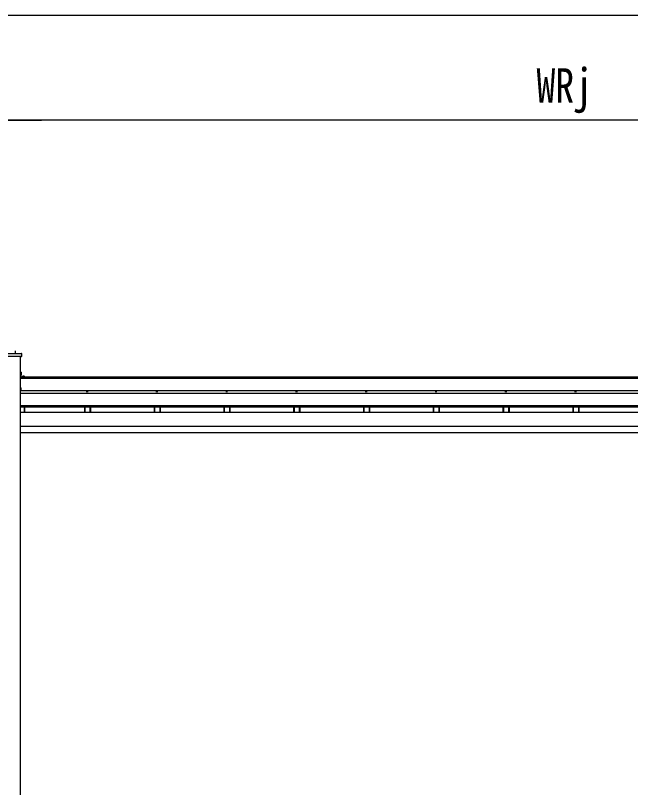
# Model space of a CAD drawing. Units: millimetres, scale not verified. Extents: x -12615 to 12615, y -8909 to 8911.
# Drawn here: x -6480 to -4717, y -3292 to -1078 of the extents above; entities that cross this region are included whole.
import ezdxf
from ezdxf.enums import TextEntityAlignment as Align

# ---------------------------------------------------------------- set-up
doc = ezdxf.new("R2010")
doc.units = ezdxf.units.MM
doc.header["$LTSCALE"] = 50
doc.layers.add('0-5_YKK_A1', color=4, linetype='Continuous')
doc.layers.add('0-6_YKK_D', color=6, linetype='Continuous')
doc.styles.add('ＭＳ ゴシック', font='')
doc.styles.get('ＭＳ ゴシック').set_extended_font_data('MS Gothic')

msp = doc.modelspace()

# ---------------------------------------------------------------- linework, layer by layer
at = {"layer": '0-5_YKK_A1'}
for p, q in [((-6463.04, -2056.24), (-6560.55, -2056.24)), ((-6479.73, -2047.4), (-6480.2, -2039.77)), ((-6466.59, -2056.24), (-6466.59, -5324.4)), ((-6462.4, -2056.24), (-6463.04, -2056.24)), ((-6461.9, -2055.68), (-6462.36, -2048.34)), ((-6465.29, -2100.48), (-6464.42, -2100.48)), ((-6464.29, -2103.73), (-6464.29, -2102.47)), ((-6463.92, -2100.97), (-6463.92, -2108.4)), ((-6466.59, -2118.21), (-3268.99, -2118.21)), ((-6465.79, -2114.07), (-3269.79, -2114.07)), ((-6465.79, -2114.07), (-3269.79, -2114.07)), ((-6464.29, -2103.73), (-6464.29, -2113.25)), ((-6464.29, -2108.4), (-6463.92, -2108.4)), ((-6463.79, -2113.75), (-6446.79, -2113.75)), ((-6458.84, -2112.6), (-6458.84, -2112.64)), ((-6457.14, -2112.12), (-6457.14, -2112.09)), ((-6457.14, -2112.12), (-6457.14, -2112.73)), ((-6456.44, -2112.12), (-6456.44, -2112.09)), ((-6456.44, -2112.73), (-6456.44, -2112.12)), ((-6454.74, -2112.64), (-6454.74, -2112.6)), ((-6446.79, -2114.07), (-6446.79, -2113.75)), ((-6464.29, -2146.7), (-6464.29, -2145.45)), ((-6464.29, -2146.7), (-6464.29, -2153.66)), ((-6466.59, -2153.66), (-3268.99, -2153.66)), ((-6466.59, -2161.19), (-3268.99, -2161.19)), ((-6466.59, -2196.64), (-3268.99, -2196.64)), ((-3268.99, -2201.4), (-6466.59, -2201.4)), ((-6454.79, -2201.4), (-6454.79, -2215.87)), ((-6453.79, -2201.4), (-6453.79, -2215.87)), ((-6281.79, -2215.87), (-6281.79, -2201.4)), ((-6280.79, -2215.39), (-6280.79, -2201.4)), ((-6265.79, -2215.39), (-6265.79, -2201.4)), ((-6264.79, -2215.87), (-6264.79, -2201.4)), ((-6264.49, -2215.87), (-6264.49, -2201.4)), ((-6081.79, -2215.87), (-6081.79, -2201.4)), ((-6080.79, -2215.39), (-6080.79, -2201.4)), ((-6065.79, -2215.39), (-6065.79, -2201.4)), ((-6064.79, -2215.87), (-6064.79, -2201.4)), ((-6064.49, -2215.87), (-6064.49, -2201.4)), ((-5881.79, -2215.87), (-5881.79, -2201.4)), ((-5880.79, -2215.39), (-5880.79, -2201.4)), ((-5865.79, -2215.39), (-5865.79, -2201.4)), ((-5864.79, -2215.87), (-5864.79, -2201.4)), ((-5864.49, -2215.87), (-5864.49, -2201.4)), ((-5681.79, -2215.87), (-5681.79, -2201.4)), ((-5680.79, -2215.39), (-5680.79, -2201.4)), ((-5665.79, -2215.39), (-5665.79, -2201.4)), ((-5664.79, -2215.87), (-5664.79, -2201.4)), ((-5664.49, -2215.87), (-5664.49, -2201.4)), ((-5481.79, -2215.87), (-5481.79, -2201.4)), ((-5480.79, -2215.39), (-5480.79, -2201.4)), ((-5465.79, -2215.39), (-5465.79, -2201.4)), ((-5464.79, -2215.87), (-5464.79, -2201.4)), ((-5464.49, -2215.87), (-5464.49, -2201.4)), ((-5281.79, -2215.87), (-5281.79, -2201.4)), ((-5280.79, -2215.39), (-5280.79, -2201.4)), ((-5265.79, -2215.39), (-5265.79, -2201.4)), ((-5264.79, -2215.87), (-5264.79, -2201.4)), ((-5264.49, -2215.87), (-5264.49, -2201.4)), ((-5081.79, -2215.87), (-5081.79, -2201.4)), ((-5080.79, -2215.39), (-5080.79, -2201.4)), ((-5065.79, -2215.39), (-5065.79, -2201.4)), ((-5064.79, -2215.87), (-5064.79, -2201.4)), ((-5064.49, -2215.87), (-5064.49, -2201.4)), ((-4881.79, -2215.87), (-4881.79, -2201.4)), ((-4880.79, -2215.39), (-4880.79, -2201.4)), ((-4865.79, -2215.39), (-4865.79, -2201.4)), ((-4864.79, -2215.87), (-4864.79, -2201.4)), ((-4864.49, -2215.87), (-4864.49, -2201.4)), ((-6466.59, -2215.87), (-3268.99, -2215.87)), ((-6466.59, -2215.87), (-3268.99, -2215.87)), ((-6280.79, -2215.39), (-6265.79, -2215.39)), ((-6080.79, -2215.39), (-6065.79, -2215.39)), ((-5880.79, -2215.39), (-5865.79, -2215.39)), ((-5680.79, -2215.39), (-5665.79, -2215.39)), ((-5480.79, -2215.39), (-5465.79, -2215.39)), ((-5280.79, -2215.39), (-5265.79, -2215.39)), ((-5080.79, -2215.39), (-5065.79, -2215.39)), ((-4880.79, -2215.39), (-4865.79, -2215.39)), ((-3268.99, -2256.66), (-6466.59, -2256.66)), ((-3268.99, -2274.37), (-6466.59, -2274.37))]:
    msp.add_line(p, q, dxfattribs=at)
msp.add_lwpolyline([(-6559.6, -2047.4), (-6463.98, -2047.4), (-6463.36, -2047.4)], dxfattribs=at)
for points in [[(-6274.89, -2155.93), (-6275.88, -2155.94), (-6276.74, -2155.97), (-6277.35, -2156.01), (-6277.63, -2156.07), (-6277.54, -2156.12), (-6277.09, -2156.17), (-6276.34, -2156.2), (-6275.4, -2156.22), (-6274.39, -2156.22), (-6273.44, -2156.2), (-6272.7, -2156.17), (-6272.25, -2156.12), (-6272.15, -2156.07), (-6272.43, -2156.01), (-6273.04, -2155.97), (-6273.9, -2155.94)], [(-6074.89, -2155.93), (-6075.88, -2155.94), (-6076.74, -2155.97), (-6077.35, -2156.01), (-6077.63, -2156.07), (-6077.54, -2156.12), (-6077.09, -2156.17), (-6076.34, -2156.2), (-6075.4, -2156.22), (-6074.39, -2156.22), (-6073.44, -2156.2), (-6072.7, -2156.17), (-6072.25, -2156.12), (-6072.15, -2156.07), (-6072.43, -2156.01), (-6073.04, -2155.97), (-6073.9, -2155.94)], [(-5874.89, -2155.93), (-5875.88, -2155.94), (-5876.74, -2155.97), (-5877.35, -2156.01), (-5877.63, -2156.07), (-5877.54, -2156.12), (-5877.09, -2156.17), (-5876.34, -2156.2), (-5875.4, -2156.22), (-5874.39, -2156.22), (-5873.44, -2156.2), (-5872.7, -2156.17), (-5872.25, -2156.12), (-5872.15, -2156.07), (-5872.43, -2156.01), (-5873.04, -2155.97), (-5873.9, -2155.94)], [(-5674.89, -2155.93), (-5675.88, -2155.94), (-5676.74, -2155.97), (-5677.35, -2156.01), (-5677.63, -2156.07), (-5677.54, -2156.12), (-5677.09, -2156.17), (-5676.34, -2156.2), (-5675.4, -2156.22), (-5674.39, -2156.22), (-5673.44, -2156.2), (-5672.7, -2156.17), (-5672.25, -2156.12), (-5672.15, -2156.07), (-5672.43, -2156.01), (-5673.04, -2155.97), (-5673.9, -2155.94)], [(-5474.89, -2155.93), (-5475.88, -2155.94), (-5476.74, -2155.97), (-5477.35, -2156.01), (-5477.63, -2156.07), (-5477.54, -2156.12), (-5477.09, -2156.17), (-5476.34, -2156.2), (-5475.4, -2156.22), (-5474.39, -2156.22), (-5473.44, -2156.2), (-5472.7, -2156.17), (-5472.25, -2156.12), (-5472.15, -2156.07), (-5472.43, -2156.01), (-5473.04, -2155.97), (-5473.9, -2155.94)], [(-5274.89, -2155.93), (-5275.88, -2155.94), (-5276.74, -2155.97), (-5277.35, -2156.01), (-5277.63, -2156.07), (-5277.54, -2156.12), (-5277.09, -2156.17), (-5276.34, -2156.2), (-5275.4, -2156.22), (-5274.39, -2156.22), (-5273.44, -2156.2), (-5272.7, -2156.17), (-5272.25, -2156.12), (-5272.15, -2156.07), (-5272.43, -2156.01), (-5273.04, -2155.97), (-5273.9, -2155.94)], [(-5074.89, -2155.93), (-5075.88, -2155.94), (-5076.74, -2155.97), (-5077.35, -2156.01), (-5077.63, -2156.07), (-5077.54, -2156.12), (-5077.09, -2156.17), (-5076.34, -2156.2), (-5075.4, -2156.22), (-5074.39, -2156.22), (-5073.44, -2156.2), (-5072.7, -2156.17), (-5072.25, -2156.12), (-5072.15, -2156.07), (-5072.43, -2156.01), (-5073.04, -2155.97), (-5073.9, -2155.94)], [(-4874.89, -2155.93), (-4875.88, -2155.94), (-4876.74, -2155.97), (-4877.35, -2156.01), (-4877.63, -2156.07), (-4877.54, -2156.12), (-4877.09, -2156.17), (-4876.34, -2156.2), (-4875.4, -2156.22), (-4874.39, -2156.22), (-4873.44, -2156.2), (-4872.7, -2156.17), (-4872.25, -2156.12), (-4872.15, -2156.07), (-4872.43, -2156.01), (-4873.04, -2155.97), (-4873.9, -2155.94)]]:
    msp.add_lwpolyline(points, close=True, dxfattribs=at)
for centre, radius, start, end in [((-6466.79, -2102.47), 2.5, 0.03717, 85.45262), ((-6463.79, -2113.25), 0.5, 180.03931, 270.03926), ((-6456.79, -2116.27), 4.2, 119.21546, 143.21111), ((-6456.79, -2116.26), 4.19, 94.78865, 119.29157), ((-6456.79, -2116.3), 4.19, 94.78865, 119.29157), ((-6456.79, -2116.17), 3.67, 84.52859, 95.47141), ((-6456.79, -2116.39), 3.67, 84.52859, 95.47141), ((-6456.79, -2116.26), 4.19, 60.70843, 85.21135), ((-6456.79, -2116.3), 4.19, 60.70843, 85.21135), ((-6456.79, -2116.27), 4.2, 36.78889, 60.78454), ((-6466.79, -2145.45), 2.5, 0.03717, 85.45262), ((-6280.79, -2216.39), 1, 89.98303, 148.55407), ((-6265.79, -2216.39), 1, 31.44593, 90.01697), ((-6080.79, -2216.39), 1, 89.98303, 148.55407), ((-6065.79, -2216.39), 1, 31.44593, 90.01697), ((-5880.79, -2216.39), 1, 89.98303, 148.55407), ((-5865.79, -2216.39), 1, 31.44593, 90.01697), ((-5680.79, -2216.39), 1, 89.98303, 148.55407), ((-5665.79, -2216.39), 1, 31.44593, 90.01697), ((-5480.79, -2216.39), 1, 89.98303, 148.55407), ((-5465.79, -2216.39), 1, 31.44593, 90.01697), ((-5280.79, -2216.39), 1, 89.98303, 148.55407), ((-5265.79, -2216.39), 1, 31.44593, 90.01697), ((-5080.79, -2216.39), 1, 89.98303, 148.55407), ((-5065.79, -2216.39), 1, 31.44593, 90.01697), ((-4880.79, -2216.39), 1, 89.98303, 148.55407), ((-4865.79, -2216.39), 1, 31.44593, 90.01697)]:
    msp.add_arc(centre, radius, start, end, dxfattribs=at)
for centre, major_axis, ratio, start_param, end_param in [((-6463.36, -2048.4), (-1, 0), 0.996804, 3.2550391, 4.712389), ((-6462.4, -2055.74), (-0.502, 0), 0.996804, 1.5707963, 3.2025954), ((-6463.35, -2048.4), (-0.712, 0.702), 0.999635, 3.9810615, 4.0335052), ((-6461.9, -2055.74), (-0.031, 0.5), 0.003189, 4.7731969, 4.8256406), ((-6464.42, -2100.98), (0.411, 0.287), 0.996037, 5.675947, 7.2430164)]:
    msp.add_ellipse(centre, major_axis=major_axis, ratio=ratio, start_param=start_param, end_param=end_param, dxfattribs=at)
at = {"layer": '0-6_YKK_D'}
for p, q in [((-3212.79, -1078), (-10125.7, -1078)), ((-6665.7, -1378), (-6405.89, -1378)), ((-3212.79, -1378), (-6515.7, -1378))]:
    msp.add_line(p, q, dxfattribs=at)

# ---------------------------------------------------------------- texts
at = {"layer": '0-6_YKK_D', "style": 'ＭＳ ゴシック', "width": 0.8}
msp.add_text('WRj', height=98.97, dxfattribs=at).set_placement((-4986.65, -1358), align=Align.BOTTOM_LEFT)

doc.saveas('drawing.dxf')
